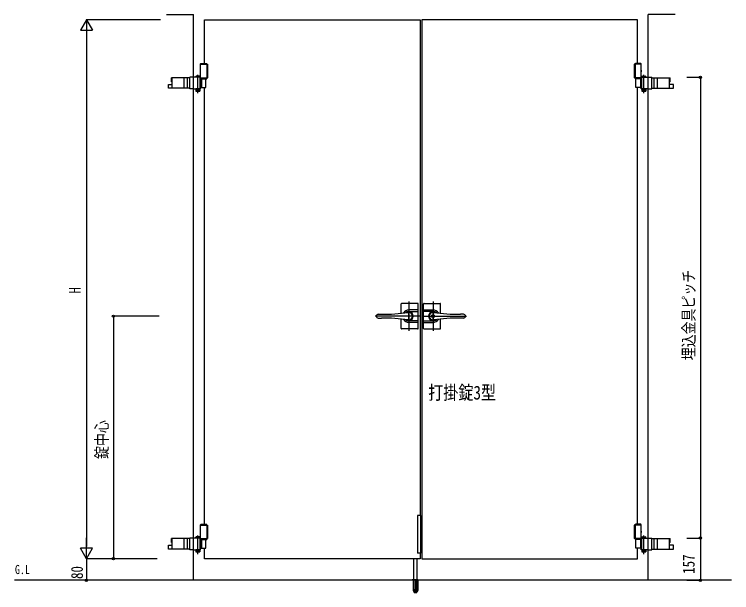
# Model space of a CAD drawing. Units: millimetres, scale not verified. Extents: x -4205 to 4205, y -2970 to 2970.
# Drawn here: x -1513 to 1148, y -474 to 1672 of the extents above; entities that cross this region are included whole.
import ezdxf
from ezdxf.enums import TextEntityAlignment as Align

# ---------------------------------------------------------------- set-up
doc = ezdxf.new("R2010")
doc.units = ezdxf.units.MM
doc.header["$LTSCALE"] = 10
for name, color, linetype in [('0-1_USER1', 3, 'Continuous'), ('0-2_YKK_12', 2, 'Continuous'), ('0-3_YKK_13', 4, 'Continuous'), ('0-4_YKK_A1', 4, 'Continuous'), ('0-5_YKK_D', 6, 'Continuous')]:
    doc.layers.add(name, color=color, linetype=linetype)
doc.styles.add('ＭＳ ゴシック', font='')
doc.styles.get('ＭＳ ゴシック').set_extended_font_data('MS Gothic')

msp = doc.modelspace()

# ---------------------------------------------------------------- linework, layer by layer
at = {"layer": '0-2_YKK_12'}
for p, q in [((-832.19, 1379.46), (-832.19, 1447.83)), ((822.23, 1379.46), (822.23, 1447.83)), ((-49.98, 607.33), (-49.98, 497.33)), ((40.02, 607.33), (40.02, 497.33)), ((-7.98, 552.33), (-174.27, 552.33)), ((-1.98, 552.33), (164.31, 552.33)), ((-832.19, -330.49), (-832.19, -262.12)), ((822.23, -330.49), (822.23, -262.12))]:
    msp.add_line(p, q, dxfattribs=at)
at = {"layer": '0-3_YKK_13'}
for p, q in [((-77.98, 563.2), (-77.98, 597.83)), ((-16.98, 599.83), (-75.98, 599.83)), ((-14.98, 506.83), (-14.98, 597.83)), ((5.02, 506.83), (5.02, 597.83)), ((7.02, 599.83), (66.02, 599.83)), ((68.02, 563.2), (68.02, 597.83)), ((-163.04, 559.33), (-151.49, 559.33)), ((-14.98, 575.33), (-49.98, 575.33)), ((-49.98, 570.12), (-14.98, 570.12)), ((-49.98, 536.33), (-49.98, 568.33)), ((5.02, 575.33), (40.02, 575.33)), ((40.02, 570.12), (5.02, 570.12)), ((40.02, 536.33), (40.02, 568.33)), ((153.08, 559.33), (141.53, 559.33)), ((-163.04, 545.33), (-151.49, 545.33)), ((-77.98, 506.83), (-77.98, 541.46)), ((-14.98, 534.54), (-49.98, 534.54)), ((5.02, 534.54), (40.02, 534.54)), ((68.02, 506.83), (68.02, 541.46)), ((153.08, 545.33), (141.53, 545.33)), ((-14.98, 529.33), (-49.98, 529.33)), ((5.02, 529.33), (40.02, 529.33)), ((-16.98, 504.83), (-75.98, 504.83)), ((7.02, 504.83), (66.02, 504.83))]:
    msp.add_line(p, q, dxfattribs=at)
for radius in [5.25, 4.75]:
    msp.add_circle((40.02, 552.33), radius, dxfattribs=at)
for centre, radius, start, end in [((-75.98, 597.83), 2, 90, 180), ((-16.98, 597.83), 2, 0, 90), ((7.02, 597.83), 2, 90, 180), ((66.02, 597.83), 2, 0, 90), ((-163.04, 551.33), 8, 90, 172.81924), ((-151.49, 1259.33), 700, 270, 278.17052), ((-49.98, 552.33), 23, 90, 149.15834), ((-49.98, 552.33), 17.79, 90, 134.51437), ((-49.98, 552.33), 16.3, 233.10284, 126.89716), ((-49.98, 552.33), 14.25, 261.82948, 98.17052), ((40.02, 552.33), 16.3, 53.10284, 306.89716), ((40.02, 552.33), 14.25, 81.82948, 278.17052), ((40.02, 552.33), 23, 30.84166, 90), ((40.02, 552.33), 17.79, 45.48563, 90), ((141.53, 1259.33), 700, 261.82948, 270), ((153.08, 551.33), 8, 7.18076, 90), ((-163.04, 553.33), 8, 187.18076, 270), ((-151.49, -154.67), 700, 81.82948, 90), ((-49.98, 552.33), 23, 210.84166, 270), ((-49.98, 552.33), 17.79, 225.48563, 270), ((40.02, 552.33), 23, 270, 329.15834), ((40.02, 552.33), 17.79, 270, 314.51437), ((141.53, -154.67), 700, 90, 98.17052), ((153.08, 553.33), 8, 270, 352.81924), ((-75.98, 506.83), 2, 180, 270), ((-16.98, 506.83), 2, 270, 0), ((7.02, 506.83), 2, 180, 270), ((66.02, 506.83), 2, 270, 0)]:
    msp.add_arc(centre, radius, start, end, dxfattribs=at)
at = {"layer": '0-4_YKK_A1'}
for p, q in [((-947.98, 1672.33), (-847.98, 1672.33)), ((-847.98, -427.67), (-847.98, 1672.33)), ((-807.98, 1490.33), (-807.98, 1652.33)), ((798.02, 1490.33), (798.02, 1652.33)), ((838.02, -427.67), (838.02, 1672.33)), ((938.02, 1672.33), (838.02, 1672.33)), ((-821.33, 1490.28), (-800.63, 1490.28)), ((-799.48, 1488.28), (-800.63, 1490.28)), ((789.52, 1488.28), (790.67, 1490.28)), ((811.37, 1490.28), (790.67, 1490.28)), ((-822.48, 1488.28), (-799.48, 1488.28)), ((-822.48, 1487.28), (-796.48, 1487.28)), ((-799.48, 1488.28), (-799.48, 1434.28)), ((-796.48, 1487.28), (-796.48, 1437.28)), ((812.52, 1487.28), (786.52, 1487.28)), ((786.52, 1487.28), (786.52, 1437.28)), ((789.52, 1488.28), (789.52, 1434.28)), ((812.52, 1488.28), (789.52, 1488.28)), ((-861.47, 1436.78), (-929.99, 1436.78)), ((-929.99, 1422.28), (-929.99, 1436.78)), ((-882.95, 1397.78), (-882.95, 1436.78)), ((-870.64, 1397.78), (-870.64, 1436.78)), ((-861.47, 1395.73), (-861.47, 1438.83)), ((-847.98, 1438.83), (-861.47, 1438.83)), ((-822.19, 1438.83), (-847.98, 1438.83)), ((-838.69, 1442.83), (-839.7, 1442.25)), ((-839.7, 1438.83), (-839.7, 1442.25)), ((-825.69, 1442.83), (-838.69, 1442.83)), ((-835.95, 1438.83), (-835.95, 1442.25)), ((-828.44, 1438.83), (-828.44, 1442.25)), ((-825.69, 1442.83), (-824.69, 1442.25)), ((-824.69, 1438.83), (-824.69, 1442.25)), ((-823.99, 1437.33), (-822.19, 1437.33)), ((-823.99, 1397.23), (-823.99, 1437.33)), ((-822.19, 1395.73), (-822.19, 1438.83)), ((-822.19, 1437.28), (-796.48, 1437.28)), ((812.23, 1437.28), (786.52, 1437.28)), ((812.23, 1438.83), (838.02, 1438.83)), ((812.23, 1395.73), (812.23, 1438.83)), ((814.03, 1437.33), (812.23, 1437.33)), ((814.03, 1397.23), (814.03, 1437.33)), ((815.73, 1442.83), (814.73, 1442.25)), ((814.73, 1438.83), (814.73, 1442.25)), ((815.73, 1442.83), (828.73, 1442.83)), ((818.48, 1438.83), (818.48, 1442.25)), ((825.99, 1438.83), (825.99, 1442.25)), ((828.73, 1442.83), (829.74, 1442.25)), ((829.74, 1438.83), (829.74, 1442.25)), ((838.02, 1438.83), (851.51, 1438.83)), ((851.51, 1395.73), (851.51, 1438.83)), ((851.51, 1436.78), (920.03, 1436.78)), ((860.68, 1397.78), (860.68, 1436.78)), ((872.99, 1397.78), (872.99, 1436.78)), ((920.03, 1422.28), (920.03, 1436.78)), ((-941.53, 1412.28), (-927.39, 1412.28)), ((-941.53, 1397.78), (-941.53, 1412.28)), ((-929.99, 1422.28), (-927.39, 1422.28)), ((-823.99, 1417.78), (-822.19, 1417.78)), ((-823.99, 1416.78), (-822.19, 1416.78)), ((-822.19, 1434.28), (-822.19, 1433.28)), ((-822.19, 1434.28), (-799.48, 1434.28)), ((-799.48, 1434.28), (-822.19, 1434.28)), ((-822.19, 1433.28), (-799.48, 1433.28)), ((-819.09, 1433.28), (-819.09, 1401.28)), ((-802.63, 1401.28), (-802.63, 1433.28)), ((-799.48, 1434.28), (-799.48, 1433.28)), ((812.23, 1434.28), (789.52, 1434.28)), ((789.52, 1434.28), (812.23, 1434.28)), ((789.52, 1434.28), (789.52, 1433.28)), ((812.23, 1433.28), (789.52, 1433.28)), ((792.67, 1401.28), (792.67, 1433.28)), ((809.13, 1433.28), (809.13, 1401.28)), ((812.23, 1434.28), (812.23, 1433.28)), ((814.03, 1417.78), (812.23, 1417.78)), ((814.03, 1416.78), (812.23, 1416.78)), ((920.03, 1422.28), (917.43, 1422.28)), ((931.57, 1412.28), (917.43, 1412.28)), ((931.57, 1397.78), (931.57, 1412.28)), ((-861.47, 1397.78), (-941.53, 1397.78)), ((-847.98, 1395.73), (-861.47, 1395.73)), ((-847.98, 1395.73), (-822.19, 1395.73)), ((-839.7, 1393.73), (-839.7, 1387.81)), ((-824.69, 1393.73), (-839.7, 1393.73)), ((-838.69, 1387.23), (-839.7, 1387.81)), ((-825.69, 1387.23), (-838.69, 1387.23)), ((-836.29, 1393.73), (-836.29, 1395.73)), ((-835.95, 1393.73), (-835.95, 1387.81)), ((-828.44, 1393.73), (-828.44, 1387.81)), ((-828.09, 1393.73), (-828.09, 1395.73)), ((-825.69, 1387.23), (-824.69, 1387.81)), ((-824.69, 1393.73), (-824.69, 1387.81)), ((-823.99, 1397.23), (-822.19, 1397.23)), ((-822.19, 1401.28), (-802.63, 1401.28)), ((-807.98, -219.67), (-807.98, 1401.28)), ((812.23, 1401.28), (792.67, 1401.28)), ((798.02, -219.67), (798.02, 1401.28)), ((814.03, 1397.23), (812.23, 1397.23)), ((838.02, 1395.73), (812.23, 1395.73)), ((814.73, 1393.73), (814.73, 1387.81)), ((814.73, 1393.73), (829.74, 1393.73)), ((815.73, 1387.23), (814.73, 1387.81)), ((815.73, 1387.23), (828.73, 1387.23)), ((818.13, 1393.73), (818.13, 1395.73)), ((818.48, 1393.73), (818.48, 1387.81)), ((825.99, 1393.73), (825.99, 1387.81)), ((826.33, 1393.73), (826.33, 1395.73)), ((828.73, 1387.23), (829.74, 1387.81)), ((829.74, 1393.73), (829.74, 1387.81)), ((838.02, 1395.73), (851.51, 1395.73)), ((851.51, 1397.78), (931.57, 1397.78)), ((-4.98, -327.67), (-4.98, -187.67)), ((-822.48, -221.67), (-799.48, -221.67)), ((-822.48, -222.67), (-796.48, -222.67)), ((-821.33, -219.67), (-800.63, -219.67)), ((-799.48, -221.67), (-800.63, -219.67)), ((-799.48, -221.67), (-799.48, -275.67)), ((-796.48, -222.67), (-796.48, -272.67)), ((812.52, -222.67), (786.52, -222.67)), ((786.52, -222.67), (786.52, -272.67)), ((789.52, -221.67), (790.67, -219.67)), ((789.52, -221.67), (789.52, -275.67)), ((812.52, -221.67), (789.52, -221.67)), ((811.37, -219.67), (790.67, -219.67)), ((-861.47, -273.17), (-929.99, -273.17)), ((-929.99, -287.67), (-929.99, -273.17)), ((-929.99, -287.67), (-927.39, -287.67)), ((-882.95, -312.17), (-882.95, -273.17)), ((-870.64, -312.17), (-870.64, -273.17)), ((-861.47, -314.22), (-861.47, -271.12)), ((-847.98, -271.12), (-861.47, -271.12)), ((-822.19, -271.12), (-847.98, -271.12)), ((-838.69, -267.12), (-839.7, -267.7)), ((-839.7, -271.12), (-839.7, -267.7)), ((-825.69, -267.12), (-838.69, -267.12)), ((-835.95, -271.12), (-835.95, -267.7)), ((-828.44, -271.12), (-828.44, -267.7)), ((-825.69, -267.12), (-824.69, -267.7)), ((-824.69, -271.12), (-824.69, -267.7)), ((-823.99, -272.62), (-822.19, -272.62)), ((-823.99, -312.72), (-823.99, -272.62)), ((-823.99, -292.17), (-822.19, -292.17)), ((-822.19, -314.22), (-822.19, -271.12)), ((-822.19, -272.67), (-796.48, -272.67)), ((-822.19, -275.67), (-822.19, -276.67)), ((-822.19, -275.67), (-799.48, -275.67)), ((-799.48, -275.67), (-822.19, -275.67)), ((-822.19, -276.67), (-799.48, -276.67)), ((-819.09, -276.67), (-819.09, -308.67)), ((-802.63, -308.67), (-802.63, -276.67)), ((-799.48, -275.67), (-799.48, -276.67)), ((812.23, -272.67), (786.52, -272.67)), ((812.23, -275.67), (789.52, -275.67)), ((789.52, -275.67), (812.23, -275.67)), ((789.52, -275.67), (789.52, -276.67)), ((812.23, -276.67), (789.52, -276.67)), ((792.67, -308.67), (792.67, -276.67)), ((809.13, -276.67), (809.13, -308.67)), ((812.23, -271.12), (838.02, -271.12)), ((812.23, -314.22), (812.23, -271.12)), ((814.03, -272.62), (812.23, -272.62)), ((812.23, -275.67), (812.23, -276.67)), ((814.03, -292.17), (812.23, -292.17)), ((814.03, -312.72), (814.03, -272.62)), ((815.73, -267.12), (814.73, -267.7)), ((814.73, -271.12), (814.73, -267.7)), ((815.73, -267.12), (828.73, -267.12)), ((818.48, -271.12), (818.48, -267.7)), ((825.99, -271.12), (825.99, -267.7)), ((828.73, -267.12), (829.74, -267.7)), ((829.74, -271.12), (829.74, -267.7)), ((838.02, -271.12), (851.51, -271.12)), ((851.51, -314.22), (851.51, -271.12)), ((851.51, -273.17), (920.03, -273.17)), ((860.68, -312.17), (860.68, -273.17)), ((872.99, -312.17), (872.99, -273.17)), ((920.03, -287.67), (917.43, -287.67)), ((920.03, -287.67), (920.03, -273.17)), ((-941.53, -297.67), (-927.39, -297.67)), ((-941.53, -312.17), (-941.53, -297.67)), ((-861.47, -312.17), (-941.53, -312.17)), ((-847.98, -314.22), (-861.47, -314.22)), ((-847.98, -314.22), (-822.19, -314.22)), ((-839.7, -316.22), (-839.7, -322.14)), ((-824.69, -316.22), (-839.7, -316.22)), ((-836.29, -316.22), (-836.29, -314.22)), ((-835.95, -316.22), (-835.95, -322.14)), ((-828.44, -316.22), (-828.44, -322.14)), ((-828.09, -316.22), (-828.09, -314.22)), ((-824.69, -316.22), (-824.69, -322.14)), ((-823.99, -293.17), (-822.19, -293.17)), ((-823.99, -312.72), (-822.19, -312.72)), ((-822.19, -308.67), (-802.63, -308.67)), ((812.23, -308.67), (792.67, -308.67)), ((814.03, -293.17), (812.23, -293.17)), ((814.03, -312.72), (812.23, -312.72)), ((838.02, -314.22), (812.23, -314.22)), ((814.73, -316.22), (814.73, -322.14)), ((814.73, -316.22), (829.74, -316.22)), ((818.13, -316.22), (818.13, -314.22)), ((818.48, -316.22), (818.48, -322.14)), ((825.99, -316.22), (825.99, -322.14)), ((826.33, -316.22), (826.33, -314.22)), ((829.74, -316.22), (829.74, -322.14)), ((838.02, -314.22), (851.51, -314.22)), ((851.51, -312.17), (931.57, -312.17)), ((931.57, -297.67), (917.43, -297.67)), ((931.57, -312.17), (931.57, -297.67)), ((-838.69, -322.72), (-839.7, -322.14)), ((-825.69, -322.72), (-838.69, -322.72)), ((-825.69, -322.72), (-824.69, -322.14)), ((-4.98, -327.67), (-16.98, -327.67)), ((-7.98, -327.67), (-7.98, -347.67)), ((815.73, -322.72), (814.73, -322.14)), ((815.73, -322.72), (828.73, -322.72)), ((828.73, -322.72), (829.74, -322.14)), ((-31.48, -424.67), (-31.48, -347.67)), ((-18.48, -424.67), (-18.48, -347.67)), ((-33.98, -424.67), (-37.32, -425.89)), ((-33.98, -424.67), (-15.98, -424.67)), ((-32.81, -424.67), (-32.31, -425.17)), ((-31.98, -462.73), (-32.31, -425.17)), ((-32.31, -425.17), (-17.65, -425.17)), ((-18.48, -424.67), (-18.48, -463.47)), ((-17.98, -462.73), (-17.65, -425.17)), ((-17.15, -424.67), (-17.65, -425.17)), ((1147.74, -427.67), (-1512.95, -427.67)), ((-37.98, -426.83), (-37.98, -427.67)), ((-34.23, -427.67), (-34.23, -464.7)), ((-33.67, -427.67), (-33.67, -465.67)), ((-25.98, -427.67), (-25.98, -465.67)), ((-23.98, -427.67), (-23.98, -465.67)), ((-16.29, -427.67), (-16.29, -465.67)), ((-15.73, -427.67), (-15.73, -464.7)), ((-34.23, -464.7), (-29.34, -473.17)), ((-33.67, -465.67), (-25.98, -465.67)), ((-31.43, -463.79), (-31.43, -463.47)), ((-31.43, -463.79), (-18.53, -463.79)), ((-28.47, -473.67), (-21.49, -473.67)), ((-25.98, -464.7), (-23.98, -464.7)), ((-23.98, -465.67), (-16.29, -465.67)), ((-15.73, -464.7), (-20.62, -473.17)), ((-18.53, -463.47), (-18.53, -463.79))]:
    msp.add_line(p, q, dxfattribs=at)
for points in [[(-807.98, 1652.33), (-7.98, 1652.33), (-7.98, -187.67)], [(798.02, 1652.33), (-1.98, 1652.33), (-1.98, -347.67), (798.02, -347.67), (798.02, -308.67)], [(-822.48, 1438.83), (-822.48, 1488.28), (-821.33, 1490.28)], [(812.52, 1438.83), (812.52, 1488.28), (811.37, 1490.28)], [(-927.39, 1397.78), (-927.39, 1422.28), (-927.39, 1436.78)], [(917.43, 1397.78), (917.43, 1422.28), (917.43, 1436.78)], [(-4.98, -187.67), (-16.98, -187.67), (-16.98, -327.67)], [(-822.48, -271.12), (-822.48, -221.67), (-821.33, -219.67)], [(812.52, -271.12), (812.52, -221.67), (811.37, -219.67)], [(-927.39, -312.17), (-927.39, -287.67), (-927.39, -273.17)], [(917.43, -312.17), (917.43, -287.67), (917.43, -273.17)], [(-7.98, -347.67), (-807.98, -347.67), (-807.98, -308.67)], [(-18.48, -463.47), (-31.48, -463.47), (-31.48, -424.67)]]:
    msp.add_lwpolyline(points, dxfattribs=at)
for points in [[(-824.49, 1395.73), (-839.89, 1395.73), (-839.89, 1393.73), (-824.49, 1393.73)], [(814.53, 1395.73), (829.93, 1395.73), (829.93, 1393.73), (814.53, 1393.73)], [(-824.49, -314.22), (-839.89, -314.22), (-839.89, -316.22), (-824.49, -316.22)], [(814.53, -314.22), (829.93, -314.22), (829.93, -316.22), (814.53, -316.22)]]:
    msp.add_lwpolyline(points, close=True, dxfattribs=at)
for centre, radius, start, end in [((-837.82, 1439.51), 3.32, 55.61575, 124.38425), ((-832.19, 1430.41), 12.42, 72.41205, 107.58795), ((-826.56, 1439.51), 3.32, 55.61575, 124.38425), ((816.6, 1439.51), 3.32, 55.61575, 124.38425), ((822.23, 1430.41), 12.42, 72.41205, 107.58795), ((827.86, 1439.51), 3.32, 55.61575, 124.38425), ((-837.82, 1390.55), 3.32, 235.61575, 304.38425), ((-832.19, 1399.65), 12.42, 252.41205, 287.58795), ((-826.56, 1390.55), 3.32, 235.61575, 304.38425), ((816.6, 1390.55), 3.32, 235.61575, 304.38425), ((822.23, 1399.65), 12.42, 252.41205, 287.58795), ((827.86, 1390.55), 3.32, 235.61575, 304.38425), ((-837.82, -270.44), 3.32, 55.61575, 124.38425), ((-832.19, -279.54), 12.42, 72.41205, 107.58795), ((-826.56, -270.44), 3.32, 55.61575, 124.38425), ((816.6, -270.44), 3.32, 55.61575, 124.38425), ((822.23, -279.54), 12.42, 72.41205, 107.58795), ((827.86, -270.44), 3.32, 55.61575, 124.38425), ((-837.82, -319.4), 3.32, 235.61575, 304.38425), ((-832.19, -310.3), 12.42, 252.41205, 287.58795), ((-826.56, -319.4), 3.32, 235.61575, 304.38425), ((816.6, -319.4), 3.32, 235.61575, 304.38425), ((822.23, -310.3), 12.42, 252.41205, 287.58795), ((827.86, -319.4), 3.32, 235.61575, 304.38425), ((-36.98, -426.83), 1, 110, 180), ((-24.98, -462.67), 7, 180.5, 359.5), ((-24.98, -460.37), 7.3, 207.94179, 270), ((-28.47, -472.67), 1, 210, 270), ((-24.98, -460.37), 7.3, 270, 332.05821), ((-21.49, -472.67), 1, 270, 330)]:
    msp.add_arc(centre, radius, start, end, dxfattribs=at)
for centre, start_param, end_param in [((-820.4, 1462.28), 0.69499, 2.4466027), ((810.44, 1462.28), 3.8365826, 5.5881953), ((-820.4, -247.67), 0.69499, 2.4466027), ((810.44, -247.67), 3.8365826, 5.5881953)]:
    msp.add_ellipse(centre, major_axis=(0, 3.5), ratio=0.927913, start_param=start_param, end_param=end_param, dxfattribs=at)
at = {"layer": '0-5_YKK_D'}
for p, q in [((-1245.5, 1652.33), (-1268, 1613.36)), ((-970.48, 1652.33), (-1246.5, 1652.33)), ((-1245.5, 1652.33), (-1223, 1613.36)), ((-1245.5, 1652.33), (-1245.5, 1574.39)), ((-1268, 1613.36), (-1223, 1613.36)), ((-1245.5, 1607.33), (-1245.5, -302.67)), ((981.57, 1438.88), (1032.57, 1438.88)), ((1031.57, 1438.88), (1031.57, -271.12)), ((-975.56, 552.33), (-1146.5, 552.33)), ((-1145.5, 552.33), (-1145.5, -347.67)), ((-1245.5, -347.67), (-1245.5, -269.73)), ((981.57, -271.12), (1032.57, -271.12)), ((981.57, -271.12), (1032.57, -271.12)), ((1031.57, -271.12), (1031.57, -427.67)), ((-1245.5, -347.67), (-1268, -308.7)), ((-1223, -308.7), (-1268, -308.7)), ((-1245.5, -347.67), (-1223, -308.7)), ((-982.97, -347.67), (-1246.5, -347.67)), ((-982.97, -347.67), (-1246.5, -347.67)), ((-1245.5, -347.67), (-1245.5, -427.67)), ((-982.97, -347.67), (-1146.5, -347.67)), ((-1240.48, -427.67), (-1246.5, -427.67)), ((982, -427.67), (1032.57, -427.67))]:
    msp.add_line(p, q, dxfattribs=at)
for centre in [(1031.57, 1438.88), (-1145.5, 552.33), (1031.57, -271.12), (1031.57, -271.12), (-1145.5, -347.67), (-1245.5, -427.67), (1031.57, -427.67)]:
    msp.add_circle(centre, 4.25, dxfattribs=at)

# ---------------------------------------------------------------- texts
at = {"layer": '0-1_USER1', "style": 'ＭＳ ゴシック', "width": 0.8}
for s, height, p in [('打掛錠3型', 51.32, (21.97, 227.62)), ('G.L', 33.99, (-1510.68, -414.84))]:
    msp.add_text(s, height=height, dxfattribs=at).set_placement(p, align=Align.BOTTOM_LEFT)
at = {"layer": '0-5_YKK_D', "style": 'ＭＳ ゴシック', "width": 0.8}
for s, p in [('埋込金具ピッチ', (1023.57, 388.68)), ('H', (-1253.5, 636.33)), ('錠中心', (-1153.5, 22.33)), ('157', (1023.57, -403.8)), ('80', (-1245.5, -422.87))]:
    msp.add_text(s, height=43.99, rotation=90, dxfattribs=at).set_placement(p, align=Align.BOTTOM_LEFT)

doc.saveas('drawing.dxf')
